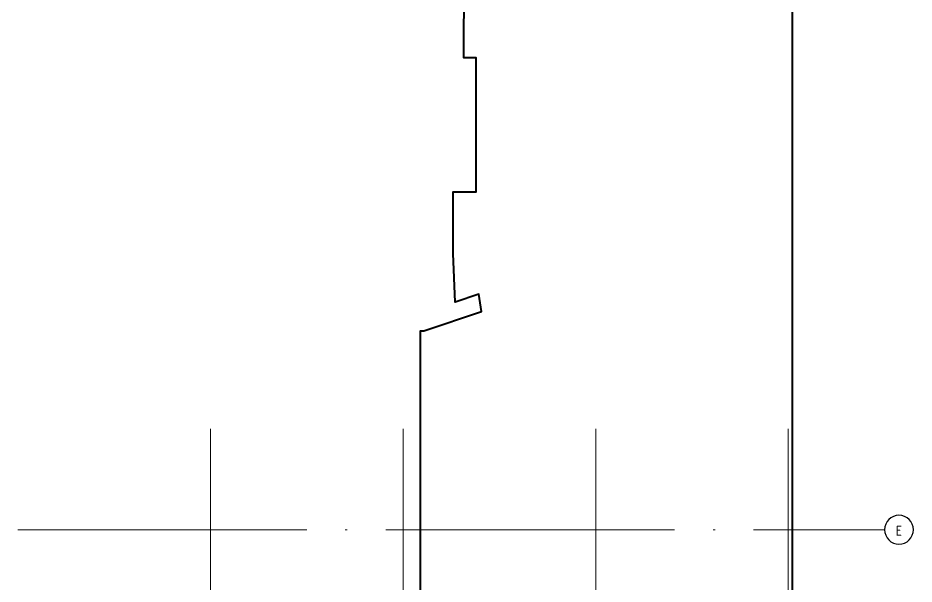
# Model space of a CAD drawing. Header units: millimetres. Extents: x 578 to 1029, y 98 to 264.
# Drawn here: x 775 to 821.53, y 162.18 to 191.58 of the extents above; entities that cross this region are included whole.
import ezdxf

# ---------------------------------------------------------------- set-up
doc = ezdxf.new("R2010")
doc.units = ezdxf.units.MM
doc.linetypes.add('Штрихпунктир 15 х 2 х 2 мм', pattern=[19, 15, -2, 0, -2])
doc.layers.add('Гидрошп', color=7, linetype='Continuous', lineweight=30)
doc.layers.add('Оси', color=7, linetype='Continuous', lineweight=18)
doc.styles.add('ISOCPEUR', font='isocpeur.ttf', dxfattribs={"width": 0.85, "height": 525})

# ---------------------------------------------------------------- blocks, each defined once
blk = doc.blocks.new('Ось сетки - Диаметр 10 мм-4594982-30_S_RC_Схема расположения ростверков_фрагмент')
at = {"layer": 'Оси'}
for start, end in [(360, 180), (180, 360)]:
    blk.add_arc((0, 0), 5, start, end, dxfattribs=at)

msp = doc.modelspace()

# ---------------------------------------------------------------- linework, layer by layer
at = {"layer": 'Гидрошп', "linetype": 'Штрихпунктир 15 х 2 х 2 мм', "lineweight": 13}
for p, q in [((785, 170.2315), (785, 125)), ((775, 165), (820, 165))]:
    msp.add_line(p, q, dxfattribs=at)
at = {"layer": 'Гидрошп', "color": 7, "linetype": 'Штрихпунктир 15 х 2 х 2 мм', "lineweight": 13}
for p, q in [((795, 170.2315), (795, 122.107)), ((795, 170.2315), (795, 125)), ((795, 170.2315), (795, 122.107)), ((795, 170.2315), (795, 125)), ((805, 170.2315), (805, 122.107)), ((805, 170.2315), (805, 125)), ((805, 170.2315), (805, 122.107)), ((805, 170.2315), (805, 125)), ((815, 170.2315), (815, 122.107)), ((815, 170.2315), (815, 125)), ((815, 170.2315), (815, 122.107)), ((815, 170.2315), (815, 125))]:
    msp.add_line(p, q, dxfattribs=at)
at = {"layer": 'Гидрошп', "color": 7, "linetype": 'ByBlock', "lineweight": 40}
msp.add_lwpolyline([(797.6, 137.6), (797.6, 155.2713), (795.9, 155.2713), (795.9, 175.325), (796.0738, 175.325), (799.0738, 176.3314), (798.9268, 177.2314), (797.7, 176.8198), (797.6, 179.35), (797.6, 180.55), (797.6, 182.5508), (798.8, 182.5508), (798.8, 189.5002), (798.15, 189.5002), (798.2, 201.75), (798.2, 203), (797.6, 203), (797.6, 238.4), (815.2001, 238.4), (815.2001, 137.6)], close=True, dxfattribs=at)
at = {"layer": 'Гидрошп'}
for start, end in [(90, 270), (90, 270), (270, 90), (270, 90)]:
    msp.add_arc((820.75, 165), 0.75, start, end, dxfattribs=at)
at = {"layer": 'Оси', "linetype": 'Штрихпунктир 15 х 2 х 2 мм'}
for p, q in [((785, 170.2315), (785, 125)), ((775, 165), (820, 165))]:
    msp.add_line(p, q, dxfattribs=at)
at = {"layer": 'Оси', "color": 7, "linetype": 'Штрихпунктир 15 х 2 х 2 мм'}
for p, q in [((795, 170.2315), (795, 125)), ((795, 170.2315), (795, 122.107)), ((795, 170.2315), (795, 125)), ((795, 170.2315), (795, 122.107)), ((805, 170.2315), (805, 125)), ((805, 170.2315), (805, 122.107)), ((805, 170.2315), (805, 125)), ((805, 170.2315), (805, 122.107)), ((815, 170.2315), (815, 122.107)), ((815, 170.2315), (815, 122.107)), ((815, 170.2315), (815, 125)), ((815, 170.2315), (815, 125))]:
    msp.add_line(p, q, dxfattribs=at)
at = {"layer": 'Оси', "color": 7, "linetype": 'ByBlock', "lineweight": 40}
msp.add_lwpolyline([(797.6, 137.6), (797.6, 155.2713), (795.9, 155.2713), (795.9, 175.325), (796.0738, 175.325), (799.0738, 176.3314), (798.9268, 177.2314), (797.7, 176.8198), (797.6, 179.35), (797.6, 180.55), (797.6, 182.5508), (798.8, 182.5508), (798.8, 189.5002), (798.15, 189.5002), (798.2, 201.75), (798.2, 203), (797.6, 203), (797.6, 238.4), (815.2001, 238.4), (815.2001, 137.6)], close=True, dxfattribs=at)

# ---------------------------------------------------------------- block references
at = {"layer": 'Оси', "xscale": 0.1499999999999999, "yscale": 0.1499999999999999, "zscale": 0.1499999999999999, "rotation": 269.9999999999994}
msp.add_blockref('Ось сетки - Диаметр 10 мм-4594982-30_S_RC_Схема расположения ростверков_фрагмент', (820.75, 165), dxfattribs=at)
msp.add_blockref('Ось сетки - Диаметр 10 мм-4594982-30_S_RC_Схема расположения ростверков_фрагмент', (820.75, 165), dxfattribs=at)

# ---------------------------------------------------------------- texts
at = {"layer": 'Гидрошп', "lineweight": 13, "insert": (820.5806, 165.209), "char_height": 0.525, "width": 0.378196, "attachment_point": 1, "style": 'ISOCPEUR'}
msp.add_mtext('\\fISOCPEUR|b0|i0|c204|p34|;\\W.85;Е', dxfattribs=at)
msp.add_mtext('\\fISOCPEUR|b0|i0|c204|p34|;\\W.85;Е', dxfattribs=at)
at = {"layer": 'Оси', "insert": (820.5806, 165.209), "char_height": 0.525, "width": 0.378196, "attachment_point": 1, "style": 'ISOCPEUR'}
msp.add_mtext('\\fISOCPEUR|b0|i0|c204|p34|;\\W.85;Е', dxfattribs=at)
msp.add_mtext('\\fISOCPEUR|b0|i0|c204|p34|;\\W.85;Е', dxfattribs=at)

doc.saveas('drawing.dxf')
